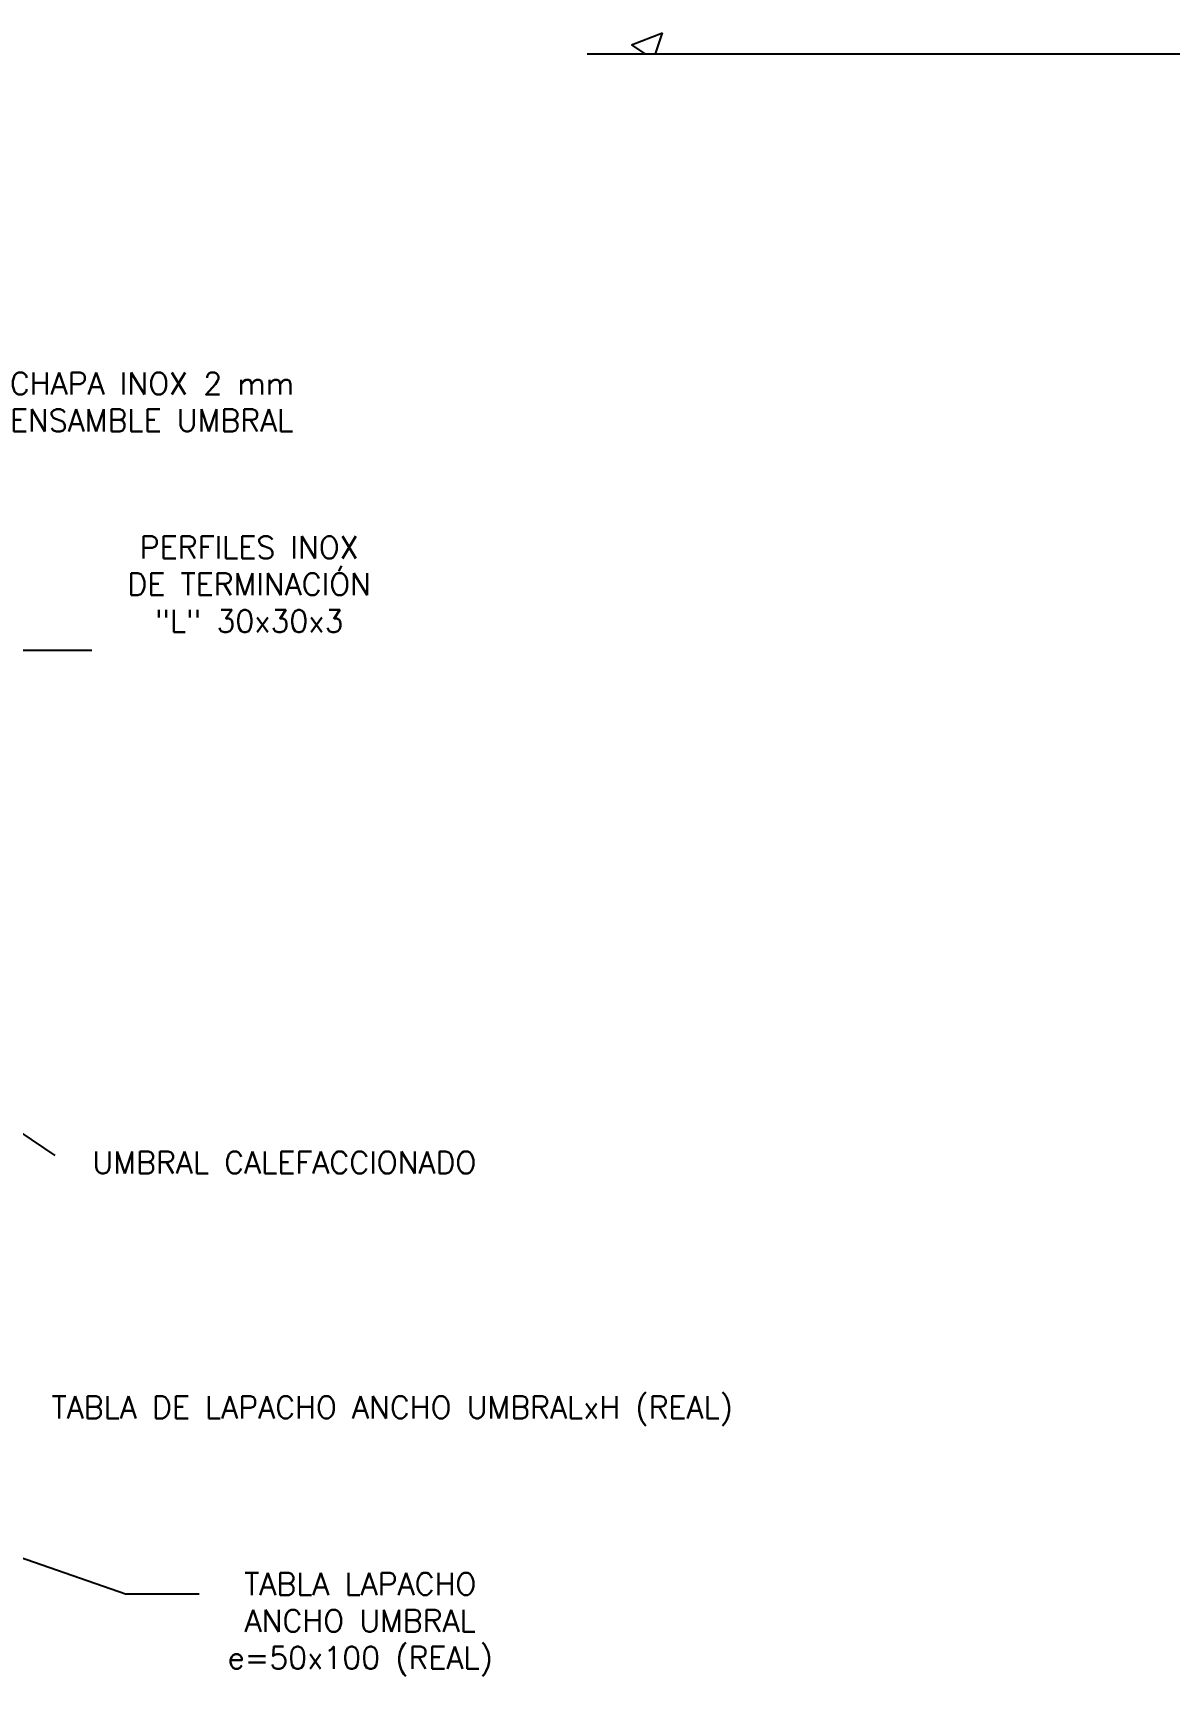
# Model space of a CAD drawing. Extents: x 20 to 15395, y -28849 to -19999.
# Drawn here: x 10867 to 12409, y -25502 to -23272 of the extents above; entities that cross this region are included whole.
import ezdxf

# ---------------------------------------------------------------- set-up
doc = ezdxf.new("R2010")
doc.units = 0
doc.header["$LTSCALE"] = 0.1
doc.header["$MEASUREMENT"] = 0
for name, color, linetype in [('GR', 9, 'CONTINUOUS'), ('MF', 8, 'CONTINUOUS'), ('TX', 13, 'CONTINUOUS')]:
    doc.layers.add(name, color=color, linetype=linetype)
doc.styles.add('ROMANS', font='romans')
doc.dimstyles.new('FABI', dxfattribs={"dimtxt": 100, "dimasz": 100, "dimexe": 10, "dimexo": 50, "dimgap": 50, "dimtad": 0, "dimtih": 1, "dimtoh": 1, "dimdec": 0, "dimzin": 0, "dimdsep": 46, "dimtxsty": 'ROMANS', "dimcen": 0.9, "dimclrd": 256, "dimclrt": 256, "dimadec": 4, "dimazin": 0, "dimtfac": 1, "dimtdec": 0, "dimtofl": 0, "dimtmove": 2, "dimatfit": 3, "dimfxl": 1, "dimtolj": 1, "dimtzin": 0, "dimlwd": -1, "dimarcsym": 0})
doc.dimstyles.new('RPM 1-50', dxfattribs={"dimscale": 50, "dimtxt": 1.5, "dimasz": 2, "dimexe": 0.0625, "dimexo": 0.38, "dimgap": 1, "dimtad": 0, "dimdec": 0, "dimtxsty": 'ROMANS', "dimcen": 2.5, "dimclrd": 256, "dimclre": 256, "dimclrt": 256, "dimazin": 0, "dimtfac": 1, "dimtdec": 0, "dimtmove": 0, "dimatfit": 1, "dimfxl": 1, "dimtolj": 1, "dimlwd": -1, "dimlwe": -1, "dimarcsym": 0})

msp = doc.modelspace()

# ---------------------------------------------------------------- linework, layer by layer
at = {"layer": 'GR'}
msp.add_line((11618.5, -23300.2), (14375.1, -23300.2), dxfattribs=at)
at = {"layer": 'MF'}
for p, q in [((11679, -23288.1), (11721, -23272)), ((11711.5, -23300.2), (11721, -23272)), ((11679, -23288.1), (11696.9, -23300.2))]:
    msp.add_line(p, q, dxfattribs=at)

# ---------------------------------------------------------------- texts
at = {"layer": 'TX', "style": 'ROMANS'}
msp.add_text('UMBRAL CALEFACCIONADO', height=29.997, dxfattribs=at).set_placement((10947.6, -24819.7))
for s, insert, char_height, attachment_point in [('\\A1;CHAPA INOX 2 mm\\PENSAMBLE UMBRAL', (10835.6, -23772.7), 30, 4), ('PERFILES INOX\\PDE TERMINACIÓN \\P"L" 30x30x3', (11160.2, -23955), 29.997, 2), ('TABLA DE LAPACHO ANCHO UMBRALxH (REAL)', (10892.1, -25121.8), 29.997, 1), ('TABLA LAPACHO \\PANCHO UMBRAL\\Pe=50x100 (REAL)', (11310.8, -25361.5), 29.997, 2)]:
    msp.add_mtext(s, dxfattribs=dict(at, insert=insert, char_height=char_height, attachment_point=attachment_point))

# ---------------------------------------------------------------- leaders
at = {"layer": 'TX', "annotation_type": 0, "has_hookline": 1, "hookline_direction": 0, "text_width": 440}
msp.add_leader([(10552.8, -24389.5), (10685.6, -23772.7), (10785.6, -23772.7)], dimstyle='RPM 1-50', override={"dimgap": 1, "dimtad": 0}, dxfattribs=at)
at = {"layer": 'TX', "annotation_type": 0, "has_hookline": 1, "hookline_direction": 0}
msp.add_leader([(10620.7, -24408.1), (10846.5, -24109.7), (10946.5, -24109.7)], dimstyle='RPM 1-50', dxfattribs=at)
at = {"layer": 'TX'}
msp.add_leader([(10467.6, -24505.2), (10896.4, -24795.1)], dimstyle='FABI', dxfattribs=at)
at = {"layer": 'TX', "annotation_type": 0, "has_hookline": 1, "hookline_direction": 0}
for points, text_width in [([(10415.6, -24894.9), (10742.1, -25133), (10842.1, -25133)], 1055.6), ([(10212.7, -25119.2), (10992.5, -25390), (11092.5, -25390)], 397.1)]:
    msp.add_leader(points, dimstyle='FABI', dxfattribs=dict(at, text_width=text_width))

doc.saveas('drawing.dxf')
